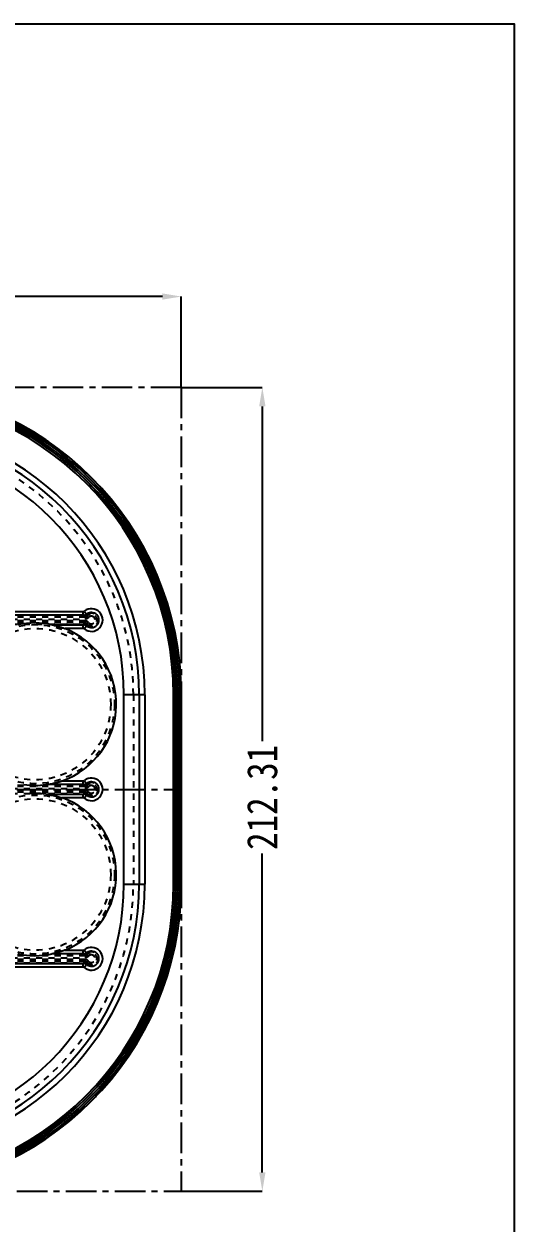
# Model space of a CAD drawing. Header units: millimetres. Extents: x -840 to 1682, y -9216 to -2117.
# Drawn here: x 234.3 to 363.7, y -2625.4 to -2308.7 of the extents above; entities that cross this region are included whole.
import ezdxf

# ---------------------------------------------------------------- set-up
doc = ezdxf.new("R2010")
doc.units = ezdxf.units.MM
doc.header["$LTSCALE"] = 16.335
doc.header["$PDMODE"] = 3
doc.header["$PDSIZE"] = 8
doc.linetypes.add('CENTER', pattern=[0.6, 0.375, -0.075, 0.075, -0.075])
doc.linetypes.add('HIDDEN', pattern=[0.2, 0.1, -0.1])
doc.layers.get('0').update_dxf_attribs({"linetype": 'CONTINUOUS'})
doc.layers.get('Defpoints').update_dxf_attribs({"linetype": 'CONTINUOUS'})
doc.layers.add('DEFAULT_2', color=8, linetype='HIDDEN')
doc.styles.get("Standard").update_dxf_attribs({"font": 'txt', "width": 0.85})
doc.dimstyles.get("Standard").update_dxf_attribs({"dimtxt": 3.5, "dimasz": 3.5, "dimexe": 0.18, "dimexo": 0.0625, "dimgap": 0.09, "dimtad": 1, "dimdsep": 46, "dimtxsty": 'Standard', "dimcen": 0.09, "dimadec": 0, "dimazin": 0, "dimtol": 1, "dimtp": 0.01, "dimtm": 0.01, "dimtfac": 1, "dimtofl": 0, "dimtmove": 0, "dimatfit": 3, "dimfxl": 0, "dimtolj": 1, "dimarcsym": 0})

# ---------------------------------------------------------------- blocks, each defined once
blk = doc.blocks.new('*D494')
at = {"color": 0, "lineweight": -2}
for p, q in [((-26.47, -2404.68), (-26.47, -2380.67)), ((-21.47, -2380.67), (86.8, -2380.67)), ((270.84, -2380.67), (117.58, -2380.67)), ((275.84, -2404.68), (275.84, -2380.67))]:
    blk.add_line(p, q, dxfattribs=at)
at = {"color": 0}
for points in [[(-21.47, -2379.84), (-21.47, -2381.5), (-26.47, -2380.67)], [(270.84, -2379.84), (270.84, -2381.5), (275.84, -2380.67)]]:
    blk.add_solid(points, dxfattribs=at)
at = {"layer": 'Defpoints', "color": 0}
for p in [(-26.47, -2380.67), (-26.47, -2404.68), (275.84, -2404.68, 0)]:
    blk.add_point(p, dxfattribs=at)
at = {"color": 0, "insert": (102.19, -2380.67), "char_height": 8, "attachment_point": 5}
blk.add_mtext('\\A1;302.31', dxfattribs=at)
blk = doc.blocks.new('*D495')
at = {"color": 0, "lineweight": -2}
for p, q in [((275.84, -2404.68), (297.25, -2404.68)), ((297.25, -2409.68), (297.25, -2498.13)), ((297.25, -2611.99), (297.25, -2527.78)), ((275.84, -2616.99), (297.25, -2616.99))]:
    blk.add_line(p, q, dxfattribs=at)
at = {"color": 0}
for points in [[(296.42, -2409.68), (298.09, -2409.68), (297.25, -2404.68)], [(296.42, -2611.99), (298.09, -2611.99), (297.25, -2616.99)]]:
    blk.add_solid(points, dxfattribs=at)
at = {"layer": 'Defpoints', "color": 0}
for p in [(275.84, -2404.68), (275.84, -2616.99), (297.25, -2616.99)]:
    blk.add_point(p, dxfattribs=at)
at = {"color": 0, "insert": (297.25, -2512.95), "char_height": 8, "attachment_point": 5, "rotation": 90}
blk.add_mtext('\\A1;212.31', dxfattribs=at)

msp = doc.modelspace()

# ---------------------------------------------------------------- linework, layer by layer
at = {"color": 1, "linetype": 'CENTER', "ltscale": 1.320531}
for p, q in [((275.842, -2404.675, 0), (-26.47, -2404.675)), ((275.842, -2404.675, 0), (275.842, -2616.987)), ((-26.47, -2510.831), (275.842, -2510.831)), ((-26.47, -2616.987, 0), (275.842, -2616.987))]:
    msp.add_line(p, q, dxfattribs=at)
at = {"color": 7, "linetype": 'Continuous'}
for p, q in [((250.219, -2463.751), (250.837, -2464.537)), ((218.785, -2463.858), (249.909, -2463.858)), ((249.909, -2464.858), (218.785, -2464.858)), ((249.909, -2464.858), (249.909, -2463.858)), ((241.671, -2467.358), (249.909, -2467.358)), ((249.909, -2468.358), (245.127, -2468.358)), ((249.909, -2468.358), (249.909, -2467.358)), ((250.219, -2468.465), (250.837, -2467.679)), ((266.186, -2485.831), (260.686, -2485.831)), ((260.686, -2535.831), (260.686, -2485.831)), ((264.686, -2485.831), (264.686, -2535.831)), ((266.186, -2485.831), (266.186, -2535.831)), ((274.844, -2485.831), (273.79, -2485.831)), ((273.79, -2535.831), (273.79, -2485.831)), ((274.289, -2485.831), (274.289, -2535.831)), ((274.344, -2535.831), (274.344, -2485.831)), ((274.844, -2485.831), (274.844, -2535.831)), ((275.842, -2485.831), (275.342, -2485.831)), ((275.342, -2535.831), (275.342, -2485.831)), ((275.842, -2485.831), (275.842, -2535.831)), ((249.909, -2509.581), (240.091, -2509.581)), ((244.393, -2508.581), (249.909, -2508.581)), ((249.909, -2509.581), (249.909, -2508.581)), ((250.219, -2508.474), (250.837, -2509.26)), ((240.091, -2512.081), (249.909, -2512.081)), ((249.909, -2513.081), (244.393, -2513.081)), ((249.909, -2513.081), (249.909, -2512.081)), ((250.219, -2513.188), (250.837, -2512.403)), ((260.686, -2535.831), (266.186, -2535.831)), ((273.79, -2535.831), (274.844, -2535.831)), ((275.342, -2535.831), (275.842, -2535.831)), ((249.909, -2554.305), (241.671, -2554.305)), ((245.127, -2553.305), (249.909, -2553.305)), ((249.909, -2554.305), (249.909, -2553.305)), ((250.219, -2553.197), (250.837, -2553.983)), ((218.785, -2556.805), (249.909, -2556.805)), ((249.909, -2557.805), (218.785, -2557.805)), ((249.909, -2557.805), (249.909, -2556.805)), ((250.219, -2557.912), (250.837, -2557.126))]:
    msp.add_line(p, q, dxfattribs=at)
msp.add_lwpolyline([(-589.987, -2308.684), (363.744, -2308.684), (363.744, -2703.581), (-589.987, -2703.581)], close=True)
for centre, radius, start, end in [((194.686, -2485.831), 81.156, 0, 90), ((194.686, -2485.831), 80.657, 0, 90), ((194.686, -2485.831), 80.158, 0, 90), ((194.686, -2485.831), 79.659, 0, 90), ((194.686, -2485.831), 79.603, 0, 90), ((194.686, -2485.831), 79.104, 0, 90), ((194.686, -2485.831), 71.5, 0, 90), ((194.686, -2485.831), 70, 0, 90), ((194.686, -2485.831), 66, 0, 90), ((249.909, -2463.358), 0.5, 270, 308.21321), ((252.074, -2466.108), 3, 231.78679, 128.21321), ((237.186, -2488.331), 21.448, 77.92769, 102.07231), ((249.909, -2463.358), 1.5, 270, 308.21321), ((252.074, -2466.108), 2, 231.78679, 128.21321), ((237.186, -2488.331), 21.494, 289.59012, 68.31685), ((249.909, -2468.858), 1.5, 51.78679, 90), ((249.909, -2468.858), 0.5, 51.78679, 90), ((252.074, -2510.831), 3, 231.78679, 128.21321), ((237.186, -2488.331), 21.448, 262.21628, 277.78372), ((249.909, -2508.081), 0.5, 270, 308.21321), ((249.909, -2508.081), 1.5, 270, 308.21321), ((252.074, -2510.831), 2, 231.78679, 128.21321), ((237.186, -2533.331), 21.448, 82.21628, 97.78372), ((237.186, -2533.331), 21.494, 291.68315, 70.40988), ((249.909, -2513.581), 1.5, 51.78679, 90), ((249.909, -2513.581), 0.5, 51.78679, 90), ((194.686, -2535.831), 81.156, 270, 0), ((194.686, -2535.831), 80.657, 270, 0), ((194.686, -2535.831), 80.158, 270, 360), ((194.686, -2535.831), 79.659, 270, 0), ((194.686, -2535.831), 79.603, 270, 0), ((194.686, -2535.831), 79.104, 270, 0), ((194.686, -2535.831), 71.5, 270, 0), ((194.686, -2535.831), 70, 270, 0), ((194.686, -2535.831), 66, 270, 0), ((237.186, -2533.331), 21.448, 257.92769, 282.07231), ((249.909, -2552.805), 0.5, 270, 308.21321), ((249.909, -2552.805), 1.5, 270, 308.21321), ((252.074, -2555.555), 3, 231.78679, 128.21321), ((252.074, -2555.555), 2, 231.78679, 128.21321), ((249.909, -2558.305), 1.5, 51.78679, 90), ((249.909, -2558.305), 0.5, 51.78679, 90)]:
    msp.add_arc(centre, radius, start, end, dxfattribs=at)
for points, knots in [([(241.671, -2467.358), (241.991, -2467.426), (242.469, -2467.539), (243.099, -2467.709), (243.565, -2467.844), (243.949, -2467.963), (244.25, -2468.061), (244.469, -2468.134), (244.678, -2468.205), (244.843, -2468.263), (244.964, -2468.304), (245.037, -2468.331), (245.091, -2468.346), (245.118, -2468.358), (245.127, -2468.358)], [0, 0, 0, 0, 0.2725617, 0.408489, 0.5437013, 0.6773544, 0.743057, 0.8074186, 0.8695102, 0.9273384, 0.9532882, 0.9757164, 0.9923755, 1, 1, 1, 1]), ([(240.091, -2509.581), (240.481, -2509.528), (241.064, -2509.432), (241.835, -2509.275), (242.408, -2509.143), (242.88, -2509.022), (243.253, -2508.92), (243.526, -2508.842), (243.791, -2508.764), (244.003, -2508.699), (244.162, -2508.65), (244.263, -2508.619), (244.334, -2508.596), (244.375, -2508.586), (244.388, -2508.581), (244.393, -2508.581)], [0, 0, 0, 0, 0.2672521, 0.4007301, 0.5338319, 0.6660163, 0.7314024, 0.7959073, 0.8588679, 0.9187894, 0.9465172, 0.9713472, 0.9907663, 0.9970191, 1, 1, 1, 1]), ([(240.091, -2512.081), (240.481, -2512.135), (241.064, -2512.23), (241.835, -2512.388), (242.408, -2512.52), (242.88, -2512.64), (243.253, -2512.742), (243.526, -2512.821), (243.791, -2512.899), (244.003, -2512.964), (244.162, -2513.013), (244.263, -2513.044), (244.334, -2513.067), (244.375, -2513.077), (244.388, -2513.081), (244.393, -2513.081)], [0, 0, 0, 0, 0.2672521, 0.4007301, 0.533832, 0.6660163, 0.7314024, 0.7959073, 0.8588679, 0.9187894, 0.9465172, 0.9713472, 0.9907663, 0.9970191, 1, 1, 1, 1]), ([(245.127, -2553.305), (245.118, -2553.305), (245.091, -2553.317), (245.037, -2553.332), (244.964, -2553.359), (244.843, -2553.4), (244.678, -2553.458), (244.469, -2553.529), (244.25, -2553.602), (243.949, -2553.7), (243.565, -2553.819), (243.099, -2553.954), (242.469, -2554.123), (241.991, -2554.236), (241.671, -2554.305)], [0, 0, 0, 0, 0.0076245, 0.0242835, 0.0467117, 0.0726616, 0.1304897, 0.1925814, 0.2569429, 0.3226455, 0.4562987, 0.591511, 0.7274383, 1, 1, 1, 1])]:
    msp.add_open_spline(points, degree=3, knots=knots, dxfattribs=at)
at = {"layer": 'DEFAULT_2', "color": 8, "linetype": 'HIDDEN'}
for p, q in [((250.513, -2465.058), (217.879, -2465.058)), ((250.513, -2465.358), (217.879, -2465.358)), ((217.879, -2465.858), (250.511, -2465.858)), ((250.513, -2466.358), (217.879, -2466.358)), ((250.513, -2466.858), (217.879, -2466.858)), ((250.513, -2465.058), (250.513, -2465.858)), ((250.513, -2466.358), (250.513, -2467.158)), ((250.669, -2464.983), (251.294, -2465.483)), ((250.669, -2467.233), (251.294, -2466.733)), ((217.891, -2467.158), (250.513, -2467.158)), ((263.186, -2485.831), (263.186, -2535.831)), ((274.844, -2485.831), (275.342, -2485.831)), ((275.785, -2535.831), (275.785, -2485.831)), ((250.513, -2509.781), (217.879, -2509.781)), ((250.513, -2510.081), (217.879, -2510.081)), ((217.879, -2510.581), (250.511, -2510.581)), ((250.513, -2511.081), (217.879, -2511.081)), ((250.513, -2509.781), (250.513, -2510.581)), ((250.513, -2511.081), (250.513, -2511.881)), ((250.669, -2509.706), (251.294, -2510.206)), ((250.513, -2511.581), (217.879, -2511.581)), ((217.891, -2511.881), (250.513, -2511.881)), ((250.669, -2511.956), (251.294, -2511.456)), ((275.342, -2535.831), (274.844, -2535.831)), ((250.513, -2554.505), (217.879, -2554.505)), ((250.513, -2554.805), (217.879, -2554.805)), ((217.879, -2555.305), (250.511, -2555.305)), ((250.513, -2554.505), (250.513, -2555.305)), ((250.669, -2554.43), (251.294, -2554.93)), ((250.513, -2555.805), (217.879, -2555.805)), ((250.513, -2556.305), (217.879, -2556.305)), ((217.891, -2556.605), (250.513, -2556.605)), ((250.513, -2555.805), (250.513, -2556.605)), ((250.669, -2556.68), (251.294, -2556.18))]:
    msp.add_line(p, q, dxfattribs=at)
for centre, radius in [((237.186, -2488.331), 21), ((237.186, -2488.331), 20), ((237.186, -2533.331), 21), ((237.186, -2533.331), 20)]:
    msp.add_circle(centre, radius, dxfattribs=at)
for centre, radius, start, end in [((194.686, -2485.831), 81.099, 0, 90), ((194.686, -2485.831), 68.5, 0, 90), ((250.513, -2464.858), 0.2, 270, 321.31781), ((250.513, -2464.858), 0.5, 270, 321.31781), ((250.514, -2467.353), 0.995, 38.72917, 90.07582), ((250.513, -2467.358), 0.5, 38.68219, 90), ((252.074, -2466.108), 1.8, 218.68219, 141.31781), ((252.074, -2466.108), 1.5, 218.68219, 141.31781), ((252.074, -2466.108), 1, 7.62704, 38.68219), ((250.513, -2467.358), 0.2, 38.68219, 90), ((250.513, -2509.581), 0.2, 270, 321.31781), ((250.513, -2509.581), 0.5, 270, 321.31781), ((250.514, -2512.076), 0.995, 38.72917, 90.07582), ((252.074, -2510.831), 1.8, 218.68219, 141.31781), ((252.074, -2510.831), 1.5, 218.68219, 141.31781), ((252.074, -2510.831), 1, 7.62704, 38.68219), ((250.513, -2512.081), 0.5, 38.68219, 90), ((250.513, -2512.081), 0.2, 38.68219, 90), ((194.686, -2535.831), 81.099, 270, 0), ((194.686, -2535.831), 68.5, 270, 0), ((250.513, -2554.305), 0.2, 270, 321.31781), ((250.513, -2554.305), 0.5, 270, 321.31781), ((252.074, -2555.555), 1.8, 218.68219, 141.31781), ((252.074, -2555.555), 1.5, 218.68219, 141.31781), ((252.074, -2555.555), 1, 16.82092, 38.68219), ((250.514, -2556.8), 0.995, 38.71054, 90.06844), ((250.513, -2556.805), 0.5, 38.68219, 90), ((250.513, -2556.805), 0.2, 38.68219, 90)]:
    msp.add_arc(centre, radius, start, end, dxfattribs=at)
for points, knots in [([(251.285, -2465.491), (251.194, -2465.605), (250.954, -2465.793), (250.658, -2465.858), (250.511, -2465.858)], [0, 0, 0, 0, 0.4998753, 1, 1, 1, 1]), ([(252.855, -2465.483), (252.762, -2465.367), (252.519, -2465.174), (252.068, -2465.074), (251.618, -2465.179), (251.378, -2465.375), (251.285, -2465.491)], [0, 0, 0, 0, 0.250023, 0.4999614, 0.7499095, 1, 1, 1, 1]), ([(251.291, -2466.73), (251.424, -2466.897), (251.811, -2467.149), (252.494, -2467.095), (253.007, -2466.641), (253.094, -2466.187), (253.066, -2465.975)], [0, 0, 0, 0, 0.2501076, 0.5000262, 0.7499522, 1, 1, 1, 1]), ([(251.285, -2510.214), (251.194, -2510.329), (250.954, -2510.517), (250.658, -2510.581), (250.511, -2510.581)], [0, 0, 0, 0, 0.4998753, 1, 1, 1, 1]), ([(252.855, -2510.206), (252.762, -2510.09), (252.519, -2509.897), (252.068, -2509.797), (251.618, -2509.903), (251.378, -2510.098), (251.285, -2510.214)], [0, 0, 0, 0, 0.250023, 0.4999614, 0.7499095, 1, 1, 1, 1]), ([(251.291, -2511.454), (251.424, -2511.62), (251.811, -2511.873), (252.494, -2511.818), (253.007, -2511.364), (253.094, -2510.91), (253.066, -2510.699)], [0, 0, 0, 0, 0.2501076, 0.5000262, 0.7499522, 1, 1, 1, 1]), ([(251.285, -2554.938), (251.194, -2555.052), (250.954, -2555.24), (250.658, -2555.305), (250.511, -2555.305)], [0, 0, 0, 0, 0.4998753, 1, 1, 1, 1]), ([(252.855, -2554.93), (252.762, -2554.813), (252.519, -2554.62), (252.068, -2554.52), (251.618, -2554.626), (251.378, -2554.821), (251.285, -2554.938)], [0, 0, 0, 0, 0.250023, 0.4999614, 0.7499095, 1, 1, 1, 1]), ([(251.291, -2556.177), (251.363, -2556.267), (251.539, -2556.422), (251.967, -2556.595), (252.578, -2556.515), (252.991, -2556.059), (253.093, -2555.608), (253.065, -2555.375), (253.032, -2555.265)], [0, 0, 0, 0, 0.1258467, 0.2519455, 0.5000042, 0.7480695, 0.8741618, 1, 1, 1, 1])]:
    msp.add_open_spline(points, degree=3, knots=knots, dxfattribs=at)

# ---------------------------------------------------------------- dimensions: what is measured, and where the dimension line sits
dim = msp.add_linear_dim(base=(-26.47, -2380.672), p1=(275.842, -2404.675, 0), p2=(-26.47, -2404.675), dimstyle='Standard', override={"dimtxt": 8, "dimasz": 5, "dimexe": 0, "dimexo": 0, "dimtad": 0, "dimzin": 0, "dimcen": 2.673, "dimtol": 0, "dimtzin": 0})
dim.commit()
dim.dimension.update_dxf_attribs({"geometry": '*D494', "text_midpoint": (102.191, -2380.672), "dimtype": 160})
dim = msp.add_linear_dim(base=(297.253, -2616.987), p1=(275.842, -2404.675), p2=(275.842, -2616.987), angle=90, dimstyle='Standard', override={"dimtxt": 8, "dimasz": 5, "dimexe": 0, "dimexo": 0, "dimtad": 0, "dimzin": 0, "dimcen": 2.673, "dimtol": 0, "dimtzin": 0})
dim.commit()
dim.dimension.update_dxf_attribs({"geometry": '*D495', "text_midpoint": (297.253, -2512.955), "dimtype": 160})

doc.saveas('drawing.dxf')
